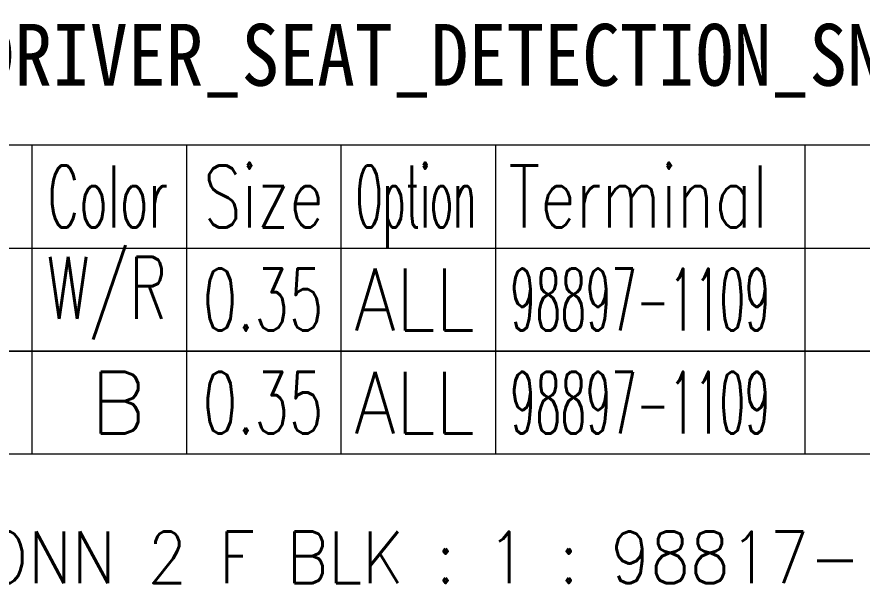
# Model space of a CAD drawing. Header units: inches. Extents: x 47316 to 59086, y 3141 to 11743.
# Drawn here: x 51312.69 to 51353.7, y 5965.28 to 5992.74 of the extents above; entities that cross this region are included whole.
import ezdxf

# ---------------------------------------------------------------- set-up
doc = ezdxf.new("R2010")
doc.units = ezdxf.units.IN
doc.header["$MEASUREMENT"] = 0
doc.styles.get("Standard").update_dxf_attribs({"font": ''})
doc.styles.get('Standard').set_extended_font_data('SimSun')

msp = doc.modelspace()

# ---------------------------------------------------------------- linework, layer by layer
at = {"color": 0, "linetype": 'Continuous', "lineweight": 15}
for p, q in [((51298.429, 5986.529), (51380.929, 5986.529)), ((51298.429, 5981.529), (51380.929, 5981.529))]:
    msp.add_line(p, q, dxfattribs=at)
at = {"color": 7, "linetype": 'Continuous', "lineweight": 15}
for p, q in [((51313.429, 5981.529), (51313.429, 5986.529)), ((51320.929, 5981.529), (51320.929, 5986.529)), ((51328.429, 5981.529), (51328.429, 5986.529)), ((51335.929, 5981.529), (51335.929, 5986.529)), ((51350.929, 5981.529), (51350.929, 5986.529))]:
    msp.add_line(p, q, dxfattribs=at)
at = {"color": 102, "linetype": 'Continuous', "lineweight": 15}
for p, q in [((51313.429, 5976.529), (51313.429, 5981.529)), ((51320.929, 5976.529), (51320.929, 5981.529)), ((51328.429, 5976.529), (51328.429, 5981.529)), ((51335.929, 5976.529), (51335.929, 5981.529)), ((51350.929, 5976.529), (51350.929, 5981.529)), ((51313.429, 5971.529), (51313.429, 5976.529)), ((51320.929, 5971.529), (51320.929, 5976.529)), ((51328.429, 5971.529), (51328.429, 5976.529)), ((51335.929, 5971.529), (51335.929, 5976.529)), ((51350.929, 5971.529), (51350.929, 5976.529))]:
    msp.add_line(p, q, dxfattribs=at)
at = {"color": 0, "linetype": 'Continuous', "lineweight": 15}
for points in [[(51298.429, 5976.529), (51298.429, 5981.529), (51380.929, 5981.529), (51380.929, 5976.529)], [(51298.429, 5971.529), (51298.429, 5976.529), (51380.929, 5976.529), (51380.929, 5971.529)]]:
    msp.add_lwpolyline(points, close=True, dxfattribs=at)

# ---------------------------------------------------------------- texts
at = {"color": 6, "linetype": 'Continuous', "lineweight": 20, "insert": (51310.723, 5992.4), "char_height": 3, "width": 58.24719, "attachment_point": 1}
msp.add_mtext('\\f黑体|b0|i0|c1|p0;\\W0.9000000000;\\T1.0000000000;\\o\\lDRIVER_SEAT_DETECTION_SNR(SBR)', dxfattribs=at)
at = {"color": 7, "linetype": 'Continuous', "lineweight": 15, "char_height": 3, "attachment_point": 1}
for s, insert, width in [('\\Fromans.shx;\\W0.5687500000;\\T1.0000000000;\\o\\lColor', (51314.173, 5985.529), 6.5), ('\\Fromans.shx;\\W0.7222222222;\\T1.0000000000;\\o\\lSize', (51321.739, 5985.529), 6.5), ('\\Fromans.shx;\\W0.4595959596;\\T1.0000000000;\\o\\lOption', (51329.126, 5985.529), 6.5), ('\\Fromans.shx;\\W0.7480916031;\\T1.0000000000;\\o\\lTerminal', (51336.536, 5985.529), 14)]:
    msp.add_mtext(s, dxfattribs=dict(at, insert=insert, width=width))
at = {"color": 140, "linetype": 'Continuous', "lineweight": 15, "char_height": 3, "attachment_point": 1}
for s, insert, width in [('\\Fromans.shx;\\W0.6791044776;\\T1.0000000000;\\o\\lW/R', (51314.123, 5981.1), 6.5), ('\\Fromans.shx;\\W0.8750000000;\\T1.0000000000;\\o\\lALL', (51329.054, 5980.529), 6.5), ('\\Fromans.shx;\\W1.0000000000;\\T1.0000000000;\\o\\lB', (51316.251, 5975.529), 3), ('\\Fromans.shx;\\W0.8750000000;\\T1.0000000000;\\o\\lALL', (51329.054, 5975.529), 6.5)]:
    msp.add_mtext(s, dxfattribs=dict(at, insert=insert, width=width))
at = {"color": 21, "linetype": 'Continuous', "lineweight": 15, "char_height": 3, "attachment_point": 1}
for s, insert, width in [('\\Fromans.shx;\\W0.6500000000;\\T1.0000000000;\\o\\l0.35', (51321.708, 5980.529), 6.5), ('\\Fromans.shx;\\W0.4757281553;\\T1.0000000000;\\o\\l98897-1109', (51336.633, 5980.529), 14), ('\\Fromans.shx;\\W0.6500000000;\\T1.0000000000;\\o\\l0.35', (51321.708, 5975.529), 6.5), ('\\Fromans.shx;\\W0.4757281553;\\T1.0000000000;\\o\\l98897-1109', (51336.633, 5975.529), 14)]:
    msp.add_mtext(s, dxfattribs=dict(at, insert=insert, width=width))
at = {"color": 42, "linetype": 'Continuous', "lineweight": 15, "insert": (51309.09, 5967.779), "char_height": 2.5, "width": 61.82143, "attachment_point": 1}
msp.add_mtext('\\Fromans.shx;\\W0.9000000000;\\T1.0000000000;\\o\\lCONN 2 F BLK : 1 : 98817-1021', dxfattribs=at)

doc.saveas('drawing.dxf')
